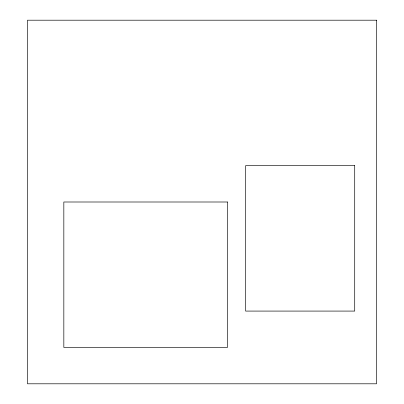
<?xml version="1.0" encoding="UTF-8"?>
<svg xmlns="http://www.w3.org/2000/svg" width="404" height="404" viewBox="0 0 404 404"><rect width="100%" height="100%" fill="white"/><g stroke="black" fill="none" stroke-linecap="round" stroke-linejoin="round"><path stroke-width="0.61" d="M376.528 20.2L27.472 20.2L27.472 383.8L376.528 383.8L376.528 20.2M354.712 165.64L245.632 165.64L245.632 311.08L354.712 311.08L354.712 165.64M227.452 202L63.832 202L63.832 347.44L227.452 347.44L227.452 202"/></g></svg>
